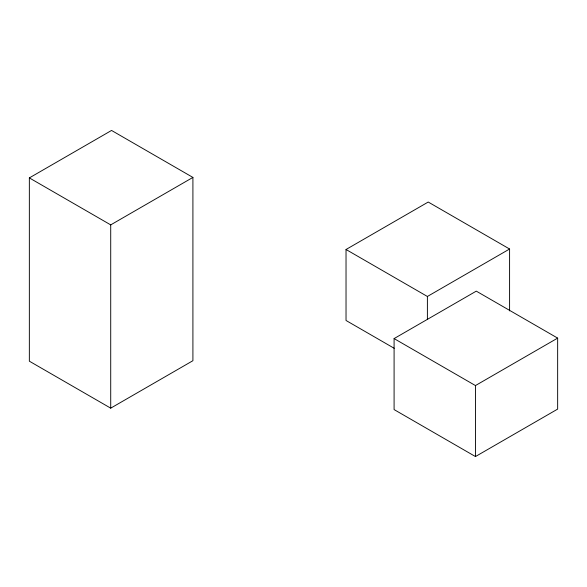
<?xml version="1.0" encoding="UTF-8"?>
<svg xmlns="http://www.w3.org/2000/svg" width="587" height="587" viewBox="0 0 587 587"><rect width="100%" height="100%" fill="white"/><g stroke="black" fill="none" stroke-linecap="round" stroke-linejoin="round"><path stroke-width="0.88" d="M29.35 177.905L111.545 130.446L192.91 177.421L192.91 360.704L110.716 408.156L29.35 361.181L29.35 177.905L110.716 224.88L192.91 177.421M394.215 348.304L346.029 320.48L346.029 249.497L428.224 202.038L509.589 249.013L509.589 310.897M346.029 249.497L427.395 296.472L509.589 249.013M394.09 338.589L476.284 291.137L557.65 338.112L557.65 409.095L475.455 456.554L394.09 409.579L394.09 338.589L475.455 385.564L557.65 338.112M475.455 385.564L475.455 456.554M427.395 296.472L427.395 319.218M110.716 224.88L110.716 408.156"/></g></svg>
